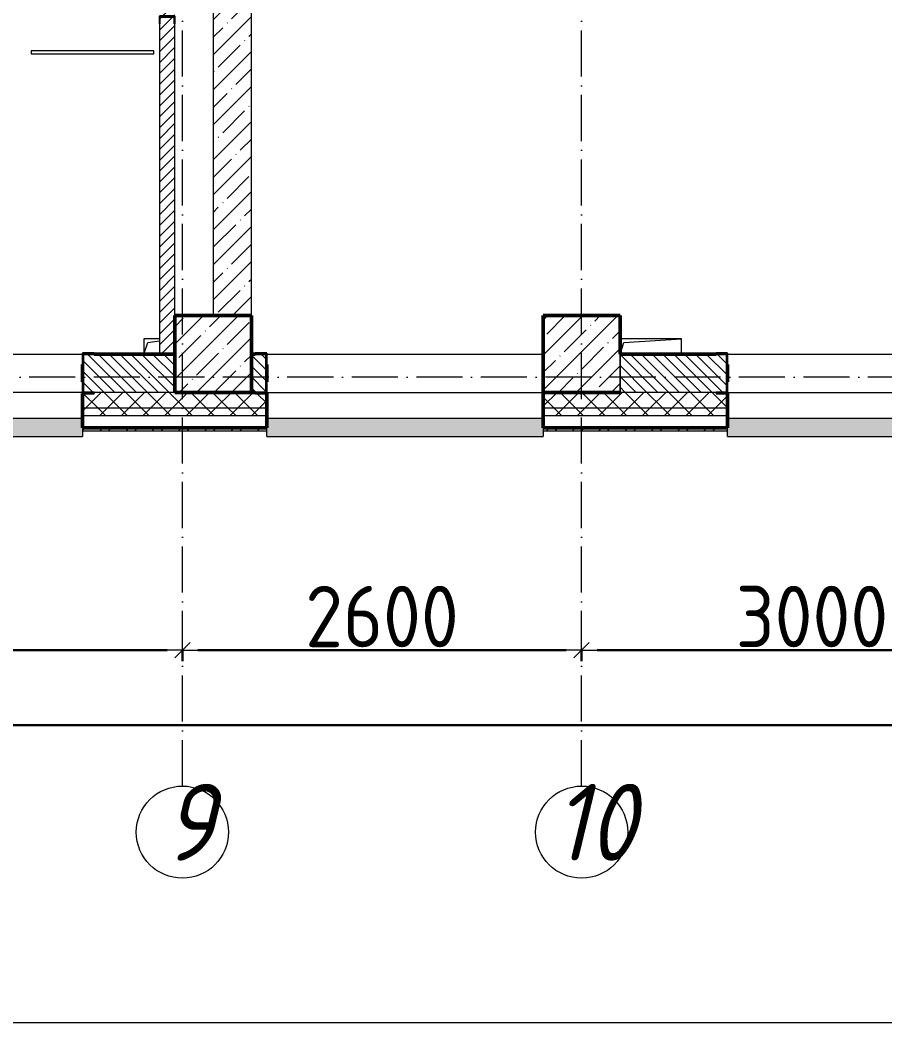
# Model space of a CAD drawing. Header units: millimetres. Extents: x -213536 to 1564669, y -45299 to 942238.
# Drawn here: x -2199 to 3433, y 452991 to 459522 of the extents above; entities that cross this region are included whole.
import ezdxf

# ---------------------------------------------------------------- set-up
doc = ezdxf.new("R2010")
doc.units = ezdxf.units.MM
doc.linetypes.add('50_200_ШТРИХ_1Т_ш5_п1_п1_', pattern=[700, 500, -100, 0, -100])
for name, color, linetype, lineweight in [('3.1) ЖБ окна 1.2 м', 102, 'Continuous', 30), ('A-____-____-DIMS', 7, 'Continuous', 9), ('A-GENM-____-MCUT', 7, 'Continuous', 25), ('A-GENM-____-OTLN', 7, 'Continuous', 9), ('A-GENM-____-OTLN-1', 7, 'Continuous', 25), ('A-GLAZ-____-OTLN', 7, 'Continuous', 9), ('A-WALL-____-MCUT-1', 7, 'Continuous', 9), ('A-WALL-____-MCUT-2', 7, 'Continuous', 50), ('A-WALL-____-MCUT-3', 7, 'Continuous', 9), ('A-WALL-____-OTLN', 7, 'Continuous', 9), ('A-WALL-____-PATT-1', 7, 'Continuous', 9), ('A-WALL-FNSH-MCUT-1', 7, 'Continuous', 9), ('S-COLS-____-MCUT', 7, 'Continuous', 50), ('S-COLS-____-OTLN', 7, 'Continuous', 9), ('S-GRID-____-IDEN', 7, 'Continuous', 9), ('S-GRID-____-OTLN-1', 7, '50_200_ШТРИХ_1Т_ш5_п1_п1_', 9)]:
    doc.layers.add(name, color=color, linetype=linetype, lineweight=lineweight)
doc.layers.add('A-GLAZ-____-OTLN-1', color=7, linetype='Continuous', lineweight=9, true_color=0xc0c0c0)
doc.styles.add('ISOCPEUR_I', font='isocpeui.ttf', dxfattribs={"width": 0.9, "height": 2.5})
doc.styles.add('СПДС', font='isocpeur.ttf', dxfattribs={"width": 0.9})
doc.dimstyles.new('Размера А3', dxfattribs={"dimtxt": 200, "dimasz": 100, "dimexe": 70, "dimexo": 100, "dimgap": 20, "dimtad": 1, "dimdec": 0, "dimrnd": 10, "dimzin": 0, "dimdsep": 46, "dimtxsty": 'СПДС', "dimblk": 'ARROWHEAD_6', "dimcen": 1, "dimclrd": 256, "dimclre": 256, "dimclrt": 256, "dimazin": 0, "dimtfac": 1, "dimtdec": 0, "dimtmove": 2, "dimatfit": 3, "dimfxl": 1, "dimtolj": 1, "dimtzin": 0, "dimarcsym": 0})
pattern_1 = [(45, (-15591.66, 459015.94), (-114.0493, 114.0493), []), (45, (-15477.61, 459015.94), (-114.0493, 114.0493), [201.612, -40.322, 3.353, -36.97])]
pattern_2 = [(45, (-15591.66, 459015.94), (-70.71068, 70.71068), []), (135, (-15591.66, 459015.94), (-70.71068, -70.71068), [])]
pattern_3 = [(135, (-15591.663, 459015.94), (-35.35534, -35.35534), [])]

# ---------------------------------------------------------------- blocks, each defined once
blk = doc.blocks.new('BSC_Колонна _Прямоугольная - 500х500-V130-АР1_План отверстий 2 этажа в осях 1-64_А-ГГ')
at = {"layer": 'S-COLS-____-OTLN'}
h = blk.add_hatch(dxfattribs=at)
h.set_pattern_fill('FP_160', color=256, style=0, pattern_type=2)
h.set_pattern_definition([(45, (-14650, 1668.96), (-114.0493, 114.0493), []), (45, (-14535.95, 1668.96), (-114.0493, 114.0493), [201.612, -40.322, 3.353, -36.97])])
h.paths.add_polyline_path([(-250, -250), (250, -250), (250, 250), (-250, 250), (-250, -175.1)], flags=0)
at = {"layer": 'S-COLS-____-MCUT'}
for p, q in [((250, 250), (-250, 250)), ((-250, 250), (-250, -250)), ((250, -250), (250, 250)), ((-250, -250), (250, -250))]:
    blk.add_line(p, q, dxfattribs=at)
blk = doc.blocks.new('Фахверк_СКБ_Уголок - 250_2700-27497298-АР1_План отверстий 2 этажа в осях 1-64_А-ГГ')
at = {"layer": 'A-GENM-____-MCUT'}
for p, q in [((200, 181), (125, 181)), ((125, 181), (125, 106)), ((131, 106), (131, 175)), ((131, 175), (200, 175)), ((200, 175), (200, 181)), ((125, 106), (131, 106)), ((131, -6), (125, -6)), ((125, -6), (125, -81)), ((131, -75), (131, -6)), ((125, -81), (200, -81)), ((200, -75), (131, -75)), ((200, -81), (200, -75))]:
    blk.add_line(p, q, dxfattribs=at)
blk = doc.blocks.new('Фахверк_СКБ_Уголок - 250_2700_1-27501432-АР1_План отверстий 2 этажа в осях 1-64_А-ГГ')
at = {"layer": 'A-GENM-____-MCUT'}
for p, q in [((200, 181), (125, 181)), ((125, 181), (125, 106)), ((131, 106), (131, 175)), ((131, 175), (200, 175)), ((200, 175), (200, 181)), ((125, 106), (131, 106)), ((131, -6), (125, -6)), ((125, -6), (125, -81)), ((131, -75), (131, -6)), ((125, -81), (200, -81)), ((200, -75), (131, -75)), ((200, -81), (200, -75))]:
    blk.add_line(p, q, dxfattribs=at)
blk = doc.blocks.new('154_Фахверк_СКБ_Швеллер - Тип_100_3960-28331862-АР1_План отверстий 2 этажа в осях 1-64_А-ГГ')
at = {"layer": 'A-GENM-____-MCUT'}
for p, q in [((175, 50), (125, 50)), ((125, 50), (125, -50)), ((128, 47), (175, 47)), ((128, -47), (128, 47)), ((175, 47), (175, 50)), ((125, -50), (175, -50)), ((175, -47), (128, -47)), ((175, -50), (175, -47))]:
    blk.add_line(p, q, dxfattribs=at)
blk = doc.blocks.new('AR_Отверстие прямоугольное _в плите_ - AR_Отверстие прямоугольное _в плите_-V160-АР1_План отверстий 2 этажа в осях 1-64_А-ГГ')
at = {"layer": 'A-GENM-____-OTLN'}
for p, q in [((0, 50), (-100, 50)), ((-100, 50), (-100, -50)), ((-100, -50), (-75, 25)), ((-75, 25), (0, 35.7))]:
    blk.add_line(p, q, dxfattribs=at)
blk = doc.blocks.new('AR_Отверстие прямоугольное _в плите_ - AR_Отверстие прямоугольное _в плите_-30511394-АР1_План отверстий 2 этажа в осях 1-64_А-ГГ')
at = {"layer": 'A-GENM-____-OTLN'}
for p, q in [((200, 50), (-200, 50)), ((-200, -50), (-175, 25)), ((-175, 25), (200, 50)), ((200, -50), (200, 50))]:
    blk.add_line(p, q, dxfattribs=at)
blk = doc.blocks.new('Отлив_СКБ - Отлив витража_120_НВФ-V194-АР1_План отверстий 2 этажа в осях 1-64_А-ГГ')
at = {"layer": 'A-GLAZ-____-OTLN-1'}
for points in [[(1800, -2), (1800, 0), (0, 0), (0, -2), (1544.5, -2)], [(1544.5, -120), (1800, -120), (1800, -2), (0, -2), (0, -120)]]:
    blk.add_hatch(color=256, dxfattribs=at).paths.add_polyline_path(points, flags=0)
at = {"layer": 'A-GLAZ-____-OTLN'}
for p, q in [((0, 0), (1800, 0)), ((1800, -2), (0, -2)), ((0, -120), (0, -83)), ((0, -120), (1800, -120)), ((1800, -83), (1800, -120))]:
    blk.add_line(p, q, dxfattribs=at)
blk = doc.blocks.new('Отлив_СКБ - Отлив витража_120_НВФ-31885283-АР1_План отверстий 2 этажа в осях 1-64_А-ГГ')
at = {"layer": 'A-GLAZ-____-OTLN-1'}
for points in [[(0, -2), (1000, -2), (1000, 0), (0, 0)], [(0, -120), (1000, -120), (1000, -2), (0, -2), (0, -85.5)]]:
    blk.add_hatch(color=256, dxfattribs=at).paths.add_polyline_path(points, flags=0)
at = {"layer": 'A-GLAZ-____-OTLN'}
for p, q in [((0, 0), (1000, 0)), ((1000, -2), (0, -2)), ((0, -120), (0, -83)), ((0, -120), (1000, -120)), ((1000, -83), (1000, -120))]:
    blk.add_line(p, q, dxfattribs=at)
blk = doc.blocks.new('Ось сетки - Круг_Ø6_00__ISO-2_5_0_9K_-25732049-АР1_План отверстий 2 этажа в осях 1-64_А-ГГ')
at = {"layer": 'S-GRID-____-IDEN'}
blk.add_circle((0, 0), 3, dxfattribs=at)
blk = doc.blocks.new('ARROWHEAD_6')
at = {"color": 0, "linetype": 'Continuous'}
for p, q in [((0, 0), (-1, 0)), ((-0.5, -0.5), (0.5, 0.5))]:
    blk.add_line(p, q, dxfattribs=at)
blk = doc.blocks.new('*D5508')
at = {"layer": 'A-____-____-DIMS', "lineweight": -2, "transparency": 16777216}
for p, q in [((-5741.7, 455423.5), (-5741.7, 455347.4)), ((-5641.7, 455417.4), (-1241.7, 455417.4)), ((-1141.7, 455423.5), (-1141.7, 455347.4))]:
    blk.add_line(p, q, dxfattribs=at)
at = {"layer": 'Defpoints', "color": 0, "lineweight": 30, "transparency": 16777216}
for p in [(-5741.7, 455523.5), (-1141.7, 455523.5), (-1141.7, 455417.4)]:
    blk.add_point(p, dxfattribs=at)
at = {"layer": 'A-____-____-DIMS', "lineweight": -2, "transparency": 16777216, "xscale": 100, "yscale": 100, "zscale": 100, "rotation": 180}
blk.add_blockref('ARROWHEAD_6', (-5741.7, 455417.4), dxfattribs=at)
at = {"layer": 'A-____-____-DIMS', "lineweight": -2, "transparency": 16777216, "xscale": 100, "yscale": 100, "zscale": 100}
blk.add_blockref('ARROWHEAD_6', (-1141.7, 455417.4), dxfattribs=at)
at = {"layer": 'A-____-____-DIMS', "transparency": 16777216, "insert": (-3441.7, 455637.4), "char_height": 400, "attachment_point": 5, "style": 'СПДС'}
blk.add_mtext('\\A1;4600', dxfattribs=at)
blk = doc.blocks.new('*D5509')
at = {"layer": 'A-____-____-DIMS', "lineweight": -2, "transparency": 16777216}
for p, q in [((-1141.7, 455423.5), (-1141.7, 455347.4)), ((-1041.7, 455417.4), (1358.3, 455417.4)), ((1458.3, 455423.5), (1458.3, 455347.4))]:
    blk.add_line(p, q, dxfattribs=at)
at = {"layer": 'Defpoints', "color": 0, "lineweight": 30, "transparency": 16777216}
for p in [(-1141.7, 455523.5), (1458.3, 455523.5), (1458.3, 455417.4)]:
    blk.add_point(p, dxfattribs=at)
at = {"layer": 'A-____-____-DIMS', "lineweight": -2, "transparency": 16777216, "xscale": 100, "yscale": 100, "zscale": 100, "rotation": 180}
blk.add_blockref('ARROWHEAD_6', (-1141.7, 455417.4), dxfattribs=at)
at = {"layer": 'A-____-____-DIMS', "lineweight": -2, "transparency": 16777216, "xscale": 100, "yscale": 100, "zscale": 100}
blk.add_blockref('ARROWHEAD_6', (1458.3, 455417.4), dxfattribs=at)
at = {"layer": 'A-____-____-DIMS', "transparency": 16777216, "insert": (158.3, 455637.4), "char_height": 400, "attachment_point": 5, "style": 'СПДС'}
blk.add_mtext('\\A1;2600', dxfattribs=at)
blk = doc.blocks.new('*D5510')
at = {"layer": 'A-____-____-DIMS', "lineweight": -2, "transparency": 16777216}
for p, q in [((1458.3, 455423.5), (1458.3, 455347.4)), ((1558.3, 455417.4), (4358.3, 455417.4)), ((4458.3, 455423.5), (4458.3, 455347.4))]:
    blk.add_line(p, q, dxfattribs=at)
at = {"layer": 'Defpoints', "color": 0, "lineweight": 30, "transparency": 16777216}
for p in [(1458.3, 455523.5), (4458.3, 455523.5), (4458.3, 455417.4)]:
    blk.add_point(p, dxfattribs=at)
at = {"layer": 'A-____-____-DIMS', "lineweight": -2, "transparency": 16777216, "xscale": 100, "yscale": 100, "zscale": 100, "rotation": 180}
blk.add_blockref('ARROWHEAD_6', (1458.3, 455417.4), dxfattribs=at)
at = {"layer": 'A-____-____-DIMS', "lineweight": -2, "transparency": 16777216, "xscale": 100, "yscale": 100, "zscale": 100}
blk.add_blockref('ARROWHEAD_6', (4458.3, 455417.4), dxfattribs=at)
at = {"layer": 'A-____-____-DIMS', "transparency": 16777216, "insert": (2958.3, 455637.4), "char_height": 400, "attachment_point": 5, "style": 'СПДС'}
blk.add_mtext('\\A1;3000', dxfattribs=at)
blk = doc.blocks.new('*D5624')
at = {"layer": 'A-____-____-DIMS', "lineweight": -2, "transparency": 16777216}
for p, q in [((-17941.7, 454935.3), (-17941.7, 454859.2)), ((-17841.7, 454929.2), (85458.3, 454929.2)), ((85558.3, 454935.3), (85558.3, 454859.2))]:
    blk.add_line(p, q, dxfattribs=at)
at = {"layer": 'Defpoints', "color": 0, "lineweight": 30, "transparency": 16777216}
for p in [(-17941.7, 455035.3), (85558.3, 455035.3), (85558.3, 454929.2)]:
    blk.add_point(p, dxfattribs=at)
at = {"layer": 'A-____-____-DIMS', "lineweight": -2, "transparency": 16777216, "xscale": 100, "yscale": 100, "zscale": 100, "rotation": 180}
blk.add_blockref('ARROWHEAD_6', (-17941.7, 454929.2), dxfattribs=at)
at = {"layer": 'A-____-____-DIMS', "lineweight": -2, "transparency": 16777216, "xscale": 100, "yscale": 100, "zscale": 100}
blk.add_blockref('ARROWHEAD_6', (85558.3, 454929.2), dxfattribs=at)
at = {"layer": 'A-____-____-DIMS', "transparency": 16777216, "insert": (33808.3, 455149.2), "char_height": 400, "attachment_point": 5, "style": 'СПДС'}
blk.add_mtext('\\A1;103500', dxfattribs=at)
blk = doc.blocks.new('2этаж')
at = {"layer": 'S-GRID-____-OTLN-1', "color": 251, "ltscale": 0.6, "true_color": 0x636466}
for p, q in [((-1141.7, 454533.3), (-1141.7, 508896.9)), ((1458.3, 454533.3), (1458.3, 508896.9)), ((88482.7, 457197), (-20260.4, 457197))]:
    blk.add_line(p, q, dxfattribs=at)
at = {"layer": 'S-GRID-____-IDEN', "char_height": 500, "attachment_point": 1, "style": 'ISOCPEUR_I'}
for s, insert, width in [('\\fISOCPEUR|b0|i1|c204|p34|;\\W.9;9', (-1267.9, 454547.9), 202.025), ('10', (1272.7, 454547.9), 346.329)]:
    blk.add_mtext(s, dxfattribs=dict(at, insert=insert, width=width))
at = {"layer": 'A-____-____-DIMS'}
for base, p1, p2, picture, middle in [((-1141.7, 455417.4), (-5741.7, 455523.5), (-1141.7, 455523.5), '*D5508', (-3441.7, 455637.4)), ((1458.3, 455417.4), (-1141.7, 455523.5), (1458.3, 455523.5), '*D5509', (158.3, 455637.4)), ((4458.3, 455417.4), (1458.3, 455523.5), (4458.3, 455523.5), '*D5510', (2958.3, 455637.4)), ((85558.3, 454929.2), (-17941.7, 455035.3), (85558.3, 455035.3), '*D5624', (33808.3, 455149.2))]:
    dim = blk.add_linear_dim(base=base, p1=p1, p2=p2, dimstyle='Размера А3', override={"dimtxt": 400}, dxfattribs=at)
    dim.commit()
    dim.dimension.update_dxf_attribs({"geometry": picture, "text_midpoint": middle})

msp = doc.modelspace()

# ---------------------------------------------------------------- hatches: boundary and pattern name
at = {"layer": 'A-WALL-____-PATT-1'}
h = msp.add_hatch(dxfattribs=at)
h.set_pattern_fill('FP_5', color=256, style=0, pattern_type=2)
h.set_pattern_definition([(45, (-15591.663, 459015.94), (-35.35534, 35.35534), [])])
h.paths.add_polyline_path([(-1291.7, 457347), (-1191.7, 457347), (-1191.7, 459497), (-1194.7, 459497), (-1194.7, 459544), (-1288.7, 459544), (-1288.7, 459497), (-1291.7, 459497), (-1291.7, 457597)], flags=0)
h.paths.add_polyline_path([(-1191.7, 459547), (-1191.7, 461247), (-1291.7, 461247), (-1291.7, 459547), (-1194.7, 459547)], flags=0)
h.paths.add_polyline_path([(-1191.7, 461747), (-1191.7, 463347), (-1291.7, 463347), (-1291.7, 461747), (-1287.3, 461747)], flags=0)
h.paths.add_polyline_path([(-1237.4, 463547), (-1191.7, 463547), (-1191.7, 463997), (-1291.7, 463997), (-1291.7, 463547), (-1239, 463547)], flags=0)
h.paths.add_polyline_path([(-1191.7, 464297), (-1191.7, 464897), (-1291.7, 464897), (-1291.7, 464297), (-1212, 464297)], flags=0)
h = msp.add_hatch(dxfattribs=at)
h.set_pattern_fill('FP_25', color=256, style=0, pattern_type=2)
h.set_pattern_definition(pattern_1)
h.paths.add_polyline_path([(-941.7, 457597), (-691.7, 457597), (-691.7, 464597), (-941.7, 464597), (-941.7, 458031.9)], flags=0)
h = msp.add_hatch(dxfattribs=at)
h.set_pattern_fill('FP_6', color=256, style=0, pattern_type=2)
h.set_pattern_definition(pattern_3)
h.paths.add_polyline_path([(-2866.7, 457097), (-2797.7, 457097.8), (-2797.7, 457166), (-2791.7, 457166), (-2791.7, 457278), (-2797.7, 457278), (-2797.7, 457347), (-4691.7, 457347), (-4691.7, 457097), (-3233.1, 457097)], flags=0)
h.paths.add_polyline_path([(-1716.7, 457097), (-1191.7, 457097), (-1191.7, 457347), (-1785.7, 457347), (-1785.7, 457278), (-1791.7, 457278), (-1791.7, 457166), (-1785.7, 457166), (-1785.7, 457097)], flags=0)
h = msp.add_hatch(dxfattribs=at)
h.set_pattern_fill('FP_6', color=256, style=0, pattern_type=2)
h.set_pattern_definition(pattern_3)
h.paths.add_polyline_path([(-666.7, 457097), (-597.7, 457097), (-597.7, 457166), (-591.7, 457166), (-591.7, 457278), (-597.7, 457278), (-597.7, 457347), (-691.7, 457347), (-691.7, 457097)], flags=0)
h = msp.add_hatch(dxfattribs=at)
h.set_pattern_fill('FP_6', color=256, style=0, pattern_type=2)
h.set_pattern_definition(pattern_3)
h.paths.add_polyline_path([(2402.3, 457097), (2402.3, 457166), (2408.3, 457166), (2408.3, 457278), (2402.3, 457278), (2402.3, 457347), (1708.3, 457347), (1708.3, 457097), (2333.3, 457097)], flags=0)
h = msp.add_hatch(dxfattribs=at)
h.set_pattern_fill('FP_1', color=256, style=0, pattern_type=2)
h.set_pattern_definition(pattern_2)
h.paths.add_polyline_path([(85658.3, 456997), (85658.3, 457097), (76633.3, 457097), (76633.3, 457091), (76558.3, 457091), (76558.3, 456997), (85158.3, 456997)], flags=0)
h.paths.add_polyline_path([(74758.3, 456997), (74758.3, 457091), (74683.3, 457091), (74683.3, 457097), (66808.3, 457097), (66808.3, 456997), (74535.3, 456997)], flags=0)
h.paths.add_polyline_path([(65308.3, 456997), (65808.3, 456997), (65808.3, 457097), (64683.3, 457097), (64683.3, 457091), (64608.3, 457091), (64608.3, 456997), (64683.3, 456997)], flags=0)
h.paths.add_polyline_path([(55408.3, 456997), (56808.3, 456997), (56808.3, 457097), (55483.3, 457097), (55483.3, 457091), (55408.3, 457091)], flags=0)
h.paths.add_polyline_path([(53258.3, 456997), (53608.3, 456997), (53608.3, 457091), (53533.3, 457091), (53533.3, 457097), (52483.3, 457097), (52483.3, 457091), (52408.3, 457091), (52408.3, 456997), (52758.3, 456997)], flags=0)
h.paths.add_polyline_path([(50608, 456997), (50608, 457091), (50533.3, 457091), (50533.3, 457097), (49483.3, 457097), (49483.3, 457091), (49408.3, 457091), (49408.3, 456997), (49790.8, 456997)], flags=0)
h.paths.add_polyline_path([(47608.3, 456997), (47608.3, 457091), (47533.3, 457091), (47533.3, 457097), (46483.3, 457097), (46483.3, 457091), (46408.3, 457091), (46408.3, 456997), (47139.6, 456997)], flags=0)
h.paths.add_polyline_path([(43758.3, 456997), (44608.3, 456997), (44608.3, 457091), (44533.3, 457091), (44533.3, 457097), (43483.3, 457097), (43483.3, 457091), (43408.3, 457091), (43408.3, 456997), (43604.7, 456997)], flags=0)
h.paths.add_polyline_path([(38302.3, 456997), (38608.3, 456997), (38608.3, 457091), (38533.3, 457091), (38533.3, 457097), (37483.3, 457097), (37483.3, 457091), (37408.3, 457091), (37408.3, 456997), (38258.3, 456997)], flags=0)
h.paths.add_polyline_path([(34408.3, 456997), (35608.3, 456997), (35608.3, 457091), (35533.3, 457091), (35533.3, 457097), (34483.3, 457097), (34483.3, 457091), (34408.3, 457091)], flags=0)
h.paths.add_polyline_path([(32116.2, 456997), (32608.3, 456997), (32608.3, 457091), (32533.3, 457091), (32533.3, 457097), (31483.3, 457097), (31483.3, 457091), (31408.3, 457091), (31408.3, 456997), (31483.3, 456997)], flags=0)
h.paths.add_polyline_path([(29465, 456997), (29608.3, 456997), (29608.3, 457091), (29533.3, 457091), (29533.3, 457097), (28483.3, 457097), (28483.3, 457091), (28408.3, 457091), (28408.3, 456997), (29258.3, 456997)], flags=0)
h.paths.add_polyline_path([(26608.3, 456997), (26608.3, 457091), (26533.3, 457091), (26533.3, 457097), (25483.3, 457097), (25483.3, 457091), (25408.3, 457091), (25408.3, 456997), (26533.3, 456997)], flags=0)
h.paths.add_polyline_path([(23608.3, 456997), (23608.3, 457091), (23533.3, 457091.6), (23533.3, 457097), (22208.3, 457097), (22208.3, 456997), (23602.3, 456997)], flags=0)
h.paths.add_polyline_path([(19208.3, 456997), (20408.3, 456997), (20408.3, 457091), (20333.3, 457091), (20333.3, 457097), (19208.3, 457097)], flags=0)
h.paths.add_polyline_path([(17402.3, 456997), (17408.3, 456997), (17408.3, 457091), (17333.3, 457091), (17333.3, 457097), (16283.3, 457097), (16283.3, 457091), (16208.3, 457091), (16209, 456997), (17333.3, 456997)], flags=0)
h.paths.add_polyline_path([(14333.3, 456997), (14408.3, 456997), (14408.3, 457091), (14333.3, 457091), (14333.3, 457097), (13208.3, 457097), (13208.3, 456997), (13708.3, 456997)], flags=0)
h.paths.add_polyline_path([(10708.3, 456997), (11408.3, 456997), (11408.3, 457091), (11333.3, 457091), (11333.3, 457097), (10208.3, 457097), (10208.3, 456997)], flags=0)
h.paths.add_polyline_path([(8408.3, 456997), (8408.3, 457091), (8333.3, 457091), (8333.3, 457097), (7283.3, 457097), (7283.3, 457091), (7208.3, 457091), (7208.3, 456997), (7371.7, 456997)], flags=0)
h.paths.add_polyline_path([(5333.3, 456997), (5408.3, 456997), (5408.3, 457091), (5333.3, 457091), (5333.3, 457097), (4208.3, 457097), (4208.3, 456997), (4720.5, 456997)], flags=0)
h.paths.add_polyline_path([(1208.3, 456997), (2408.3, 456997), (2408.3, 457091), (2333.3, 457091), (2333.3, 457097), (1208.3, 457097)], flags=0)
h.paths.add_polyline_path([(-591.7, 456997), (-591.7, 457091), (-666.7, 457091), (-666.7, 457097), (-1716.7, 457097), (-1716.7, 457091), (-1791.7, 457091), (-1791.7, 456997), (-691.7, 456997)], flags=0)
h.paths.add_polyline_path([(-2791.7, 456997), (-2791.7, 457091), (-2866.7, 457091), (-2866.7, 457097), (-8116.7, 457097), (-8116.7, 457091), (-8191.7, 457091), (-8191.7, 456997), (-3233.1, 456997)], flags=0)
h.paths.add_polyline_path([(-10291.7, 456997), (-9191.7, 456997), (-9191.7, 457091), (-9266.7, 457091), (-9266.7, 457097), (-18041.7, 457097), (-18041.7, 456997), (-10303, 456997)], flags=0)
h = msp.add_hatch(dxfattribs=at)
h.set_pattern_fill('FP_1', color=256, style=0, pattern_type=2)
h.set_pattern_definition(pattern_2)
h.paths.add_polyline_path([(85658.3, 456947), (85758.3, 456947), (85758.3, 456997), (76558.3, 456997), (76558.3, 456947), (85140.1, 456947)], flags=0)
h.paths.add_polyline_path([(73651.6, 456947), (74758.3, 456947), (74758.3, 456997), (66808.3, 456997), (66808.3, 456947), (72767.9, 456947)], flags=0)
h.paths.add_polyline_path([(64608.3, 456947), (65808.3, 456947), (65808.3, 456997), (64608.3, 456997)], flags=0)
h.paths.add_polyline_path([(56808.3, 456947), (56808.3, 456997), (55408.3, 456997), (55408.3, 456947), (55977, 456947)], flags=0)
h.paths.add_polyline_path([(53608.3, 456947), (53608.3, 456997), (52408.3, 456997), (52408.3, 456947), (53325.8, 456947)], flags=0)
h.paths.add_polyline_path([(49790.8, 456947), (50608, 456947), (50608, 456997), (49408.3, 456997), (49408.3, 456947)], flags=0)
h.paths.add_polyline_path([(47608.3, 456947), (47608.3, 456997), (46408.3, 456997), (46408.3, 456947), (47139.6, 456947)], flags=0)
h.paths.add_polyline_path([(44488.4, 456947), (44608.3, 456947), (44608.3, 456997), (43408.3, 456997), (43408.3, 456947), (43604.7, 456947)], flags=0)
h.paths.add_polyline_path([(38608.3, 456947), (38608.3, 456997), (37408.3, 456997), (37408.3, 456947), (38302.3, 456947)], flags=0)
h.paths.add_polyline_path([(35608.3, 456947), (35608.3, 456997), (34408.3, 456997), (34408.3, 456947), (34767.4, 456947)], flags=0)
h.paths.add_polyline_path([(31408.3, 456947), (32608.3, 456947), (32608.3, 456997), (31408.3, 456997)], flags=0)
h.paths.add_polyline_path([(29465, 456947), (29608.3, 456947), (29608.3, 456997), (28408.3, 456997), (28408.3, 456947), (28581.3, 456947)], flags=0)
h.paths.add_polyline_path([(26608.3, 456947), (26608.3, 456997), (25408.3, 456997), (25408.3, 456947), (25930.1, 456947)], flags=0)
h.paths.add_polyline_path([(23278.9, 456947), (23608.3, 456947), (23608.3, 456997), (22208.3, 456997), (22208.3, 456947), (22395.1, 456947)], flags=0)
h.paths.add_polyline_path([(20408.3, 456947), (20408.3, 456997), (19208.3, 456997), (19208.3, 456947), (19743.9, 456947)], flags=0)
h.paths.add_polyline_path([(17408.3, 456947), (17408.3, 456997), (16208.3, 456997), (16209, 456947)], flags=0)
h.paths.add_polyline_path([(14408.3, 456947), (14408.3, 456997), (13208.3, 456997), (13208.3, 456947)], flags=0)
h.paths.add_polyline_path([(10208.3, 456947), (11408.3, 456947), (11408.3, 456997), (10208.3, 456997)], flags=0)
h.paths.add_polyline_path([(8408.3, 456947), (8408.3, 456997), (7208.3, 456997), (7208.3, 456947), (7371.7, 456947)], flags=0)
h.paths.add_polyline_path([(5408.3, 456947), (5408.3, 456997), (4208.3, 456997), (4208.3, 456947), (4720.5, 456947)], flags=0)
h.paths.add_polyline_path([(2408.3, 456947), (2408.3, 456997), (1208.3, 456997), (1208.3, 456947), (2069.3, 456947)], flags=0)
h.paths.add_polyline_path([(-591.7, 456947), (-591.7, 456997), (-1791.7, 456997), (-1791.7, 456947), (-1465.6, 456947)], flags=0)
h.paths.add_polyline_path([(-2791.7, 456947), (-2791.7, 456997), (-8191.7, 456997), (-8191.7, 456947), (-3233.1, 456947)], flags=0)
h.paths.add_polyline_path([(-9191.7, 456947), (-9191.7, 456997), (-18141.7, 456997), (-18141.7, 456947), (-10303, 456947)], flags=0)
h = msp.add_hatch(dxfattribs=at)
h.set_pattern_fill('FP_3', color=256, style=0, pattern_type=2)
h.set_pattern_definition([(45, (-15591.66, 459015.94), (-85.5366, 85.5366), []), (45, (-15534.64, 459015.94), (-85.5366, 85.5366), [])])
h.paths.add_polyline_path([(22209.3, 456847), (22723.3, 456847), (22723.3, 456867), (22209.3, 456867)], flags=0)
h.paths.add_polyline_path([(19743.9, 456847), (20408.3, 456847), (20408.3, 456867), (19208.3, 456867), (19208.3, 456847)], flags=0)
h.paths.add_polyline_path([(17408.3, 456847), (17408.3, 456867), (16209.3, 456867), (16209.3, 456847)], flags=0)
h.paths.add_polyline_path([(14408.3, 456847), (14408.3, 456867), (13208.3, 456867), (13208.3, 456847)], flags=0)
h.paths.add_polyline_path([(10906.6, 456847), (11408.3, 456847), (11408.3, 456867), (10209.3, 456867), (10209.3, 456847)], flags=0)
h.paths.add_polyline_path([(8408.3, 456847), (8408.3, 456867), (7208.3, 456867), (7208.3, 456847), (7371.7, 456847)], flags=0)
h.paths.add_polyline_path([(4720.5, 456847), (5408.3, 456847), (5408.3, 456867), (4208.3, 456867), (4208.3, 456847)], flags=0)
h.paths.add_polyline_path([(2069.3, 456847), (2408.3, 456847), (2408.3, 456867), (1208.3, 456867), (1208.3, 456847)], flags=0)
h.paths.add_polyline_path([(-1465.6, 456847), (-591.7, 456847), (-591.7, 456867), (-1791.7, 456867), (-1791.7, 456847)], flags=0)
h.paths.add_polyline_path([(-3233.1, 456847), (-2791.7, 456847), (-2791.7, 456867), (-8191.7, 456867), (-8191.7, 456847), (-5000.6, 456847)], flags=0)
h.paths.add_polyline_path([(-10303, 456847), (-9191.7, 456847), (-9191.7, 456867), (-18271.7, 456867), (-18271.7, 456847), (-12070.4, 456847)], flags=0)
at = {"layer": 'S-COLS-____-OTLN'}
h = msp.add_hatch(dxfattribs=at)
h.set_pattern_fill('FP_25', color=256, style=0, pattern_type=2)
h.set_pattern_definition(pattern_1)
h.paths.add_polyline_path([(1208.3, 457097), (1708.3, 457097), (1708.3, 457597), (1208.3, 457597)], flags=0)

# ---------------------------------------------------------------- linework, layer by layer
at = {"color": 1, "lineweight": 0}
msp.add_lwpolyline([(-23154.5, 551818.7), (90081.5, 551818.7), (90081.5, 452990.7), (-23154.5, 452990.7)], close=True, dxfattribs=at)
at = {"layer": 'A-WALL-____-MCUT-1'}
for p, q in [((-941.7, 464597), (-941.7, 457597)), ((-691.7, 457597), (-691.7, 464597))]:
    msp.add_line(p, q, dxfattribs=at)
at = {"layer": 'A-WALL-____-MCUT-2'}
for p, q in [((-1191.7, 457347), (-1716.7, 457347)), ((-666.7, 457347), (-691.7, 457347)), ((2333.3, 457347), (1708.3, 457347)), ((-1791.7, 457278), (-1791.7, 457166)), ((-591.7, 457166), (-591.7, 457278)), ((2408.3, 457166), (2408.3, 457278)), ((-1791.7, 457091), (-1791.7, 456867)), ((-666.7, 457097), (-691.7, 457097)), ((-591.7, 456867), (-591.7, 457091)), ((1708.3, 457097), (1208.3, 457097)), ((1208.3, 457097), (1208.3, 456867)), ((2408.3, 456867), (2408.3, 457091)), ((-1791.7, 456867), (-591.7, 456867)), ((1208.3, 456867), (2408.3, 456867))]:
    msp.add_line(p, q, dxfattribs=at)
at = {"layer": 'A-WALL-____-MCUT-3'}
for p, q in [((1708.3, 457347), (1708.3, 457097)), ((-1191.7, 457097), (-1716.7, 457097)), ((2333.3, 457097), (1708.3, 457097)), ((-1791.7, 456997), (-591.7, 456997)), ((1208.3, 456997), (2408.3, 456997)), ((-1791.7, 456947), (-591.7, 456947)), ((1208.3, 456947), (2408.3, 456947))]:
    msp.add_line(p, q, dxfattribs=at)
at = {"layer": 'A-WALL-____-OTLN'}
for p, q in [((-2791.7, 457347), (-1791.7, 457347)), ((-591.7, 457347), (1208.3, 457347)), ((2408.3, 457347), (4208.3, 457347)), ((-1791.7, 457097), (-2791.7, 457097)), ((-591.7, 457097), (1208.3, 457097)), ((2408.3, 457097), (4208.3, 457097))]:
    msp.add_line(p, q, dxfattribs=at)
at = {"layer": 'A-WALL-FNSH-MCUT-1'}
for p, q in [((-1291.7, 459497), (-1291.7, 457347)), ((-1191.7, 457597), (-1191.7, 459497)), ((-1326.7, 459322), (-2126.7, 459322)), ((-2126.7, 459322), (-2126.7, 459302)), ((-2126.7, 459302), (-1326.7, 459302)), ((-1326.7, 459302), (-1326.7, 459322)), ((-1791.7, 456867), (-1791.7, 456847)), ((-591.7, 456847), (-591.7, 456867)), ((1208.3, 456867), (1208.3, 456847)), ((2408.3, 456847), (2408.3, 456867)), ((-1791.7, 456847), (-591.7, 456847)), ((1208.3, 456847), (2408.3, 456847))]:
    msp.add_line(p, q, dxfattribs=at)
at = {"layer": 'S-COLS-____-MCUT'}
for p, q in [((1708.3, 457597), (1208.3, 457597)), ((1208.3, 457597), (1208.3, 457097)), ((1708.3, 457347), (1708.3, 457597)), ((1208.3, 457097), (1708.3, 457097))]:
    msp.add_line(p, q, dxfattribs=at)
at = {"layer": 'S-COLS-____-OTLN'}
msp.add_line((1708.3, 457097), (1708.3, 457347), dxfattribs=at)

# ---------------------------------------------------------------- block references
at = {"layer": '3.1) ЖБ окна 1.2 м'}
msp.add_blockref('2этаж', (0, 0), dxfattribs=at)
at = {"layer": 'A-GENM-____-OTLN'}
for name, p in [('AR_Отверстие прямоугольное _в плите_ - AR_Отверстие прямоугольное _в плите_-V160-АР1_План отверстий 2 этажа в осях 1-64_А-ГГ', (-1291.7, 457397)), ('AR_Отверстие прямоугольное _в плите_ - AR_Отверстие прямоугольное _в плите_-30511394-АР1_План отверстий 2 этажа в осях 1-64_А-ГГ', (1908.3, 457397))]:
    msp.add_blockref(name, p, dxfattribs=at)
at = {"layer": 'A-GENM-____-OTLN-1'}
for name, p, rotation in [('154_Фахверк_СКБ_Швеллер - Тип_100_3960-28331862-АР1_План отверстий 2 этажа в осях 1-64_А-ГГ', (-1241.7, 459672), 269.9999999999997), ('Фахверк_СКБ_Уголок - 250_2700_1-27501432-АР1_План отверстий 2 этажа в осях 1-64_А-ГГ', (-466.7, 457272), 180), ('Фахверк_СКБ_Уголок - 250_2700-27497298-АР1_План отверстий 2 этажа в осях 1-64_А-ГГ', (2533.3, 457272), 180)]:
    msp.add_blockref(name, p, dxfattribs=dict(at, rotation=rotation))
msp.add_blockref('Фахверк_СКБ_Уголок - 250_2700-27497298-АР1_План отверстий 2 этажа в осях 1-64_А-ГГ', (-1916.7, 457172), dxfattribs=at)
at = {"layer": 'A-GLAZ-____-OTLN'}
for name, p in [('Отлив_СКБ - Отлив витража_120_НВФ-31885283-АР1_План отверстий 2 этажа в осях 1-64_А-ГГ', (-2791.7, 456930)), ('Отлив_СКБ - Отлив витража_120_НВФ-V194-АР1_План отверстий 2 этажа в осях 1-64_А-ГГ', (-591.7, 456930)), ('Отлив_СКБ - Отлив витража_120_НВФ-V194-АР1_План отверстий 2 этажа в осях 1-64_А-ГГ', (2408.3, 456930))]:
    msp.add_blockref(name, p, dxfattribs=at)
at = {"layer": 'S-COLS-____-OTLN'}
msp.add_blockref('BSC_Колонна _Прямоугольная - 500х500-V130-АР1_План отверстий 2 этажа в осях 1-64_А-ГГ', (-941.7, 457347), dxfattribs=at)
at = {"layer": 'S-GRID-____-IDEN', "xscale": 99.99999999999993, "yscale": 99.99999999999993, "zscale": 99.99999999999993}
for p in [(-1141.7, 454233.3), (1458.3, 454233.3)]:
    msp.add_blockref('Ось сетки - Круг_Ø6_00__ISO-2_5_0_9K_-25732049-АР1_План отверстий 2 этажа в осях 1-64_А-ГГ', p, dxfattribs=at)

doc.saveas('drawing.dxf')
